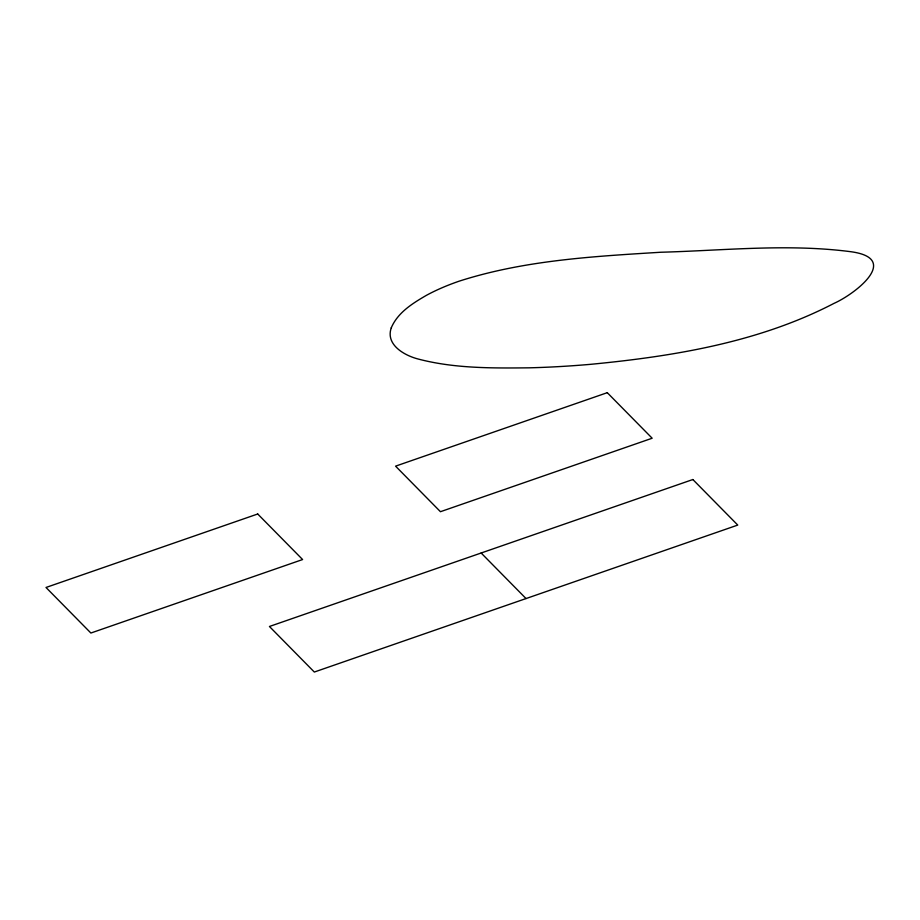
<?xml version="1.0" encoding="UTF-8"?>
<svg xmlns="http://www.w3.org/2000/svg" width="920" height="920" viewBox="0 0 920 920"><rect width="100%" height="100%" fill="white"/><g stroke="black" fill="none" stroke-linecap="round" stroke-linejoin="round"><path stroke-width="1.38" d="M481.148 553.012L526.033 598.563M391.253 327.865C385.308 344.942 404.8 355.683 418.542 359.122C454.526 368.517 492.131 368.207 529.046 367.827A517.442 182.907 -15.1 0 0 590.928 364.297C674.188 356.258 759.138 342.274 834.106 303.324C854.956 294.055 901.082 258.704 851.195 251.758C788.106 243.466 724.212 250.516 660.894 252.241C593.147 256.427 524.25 260.245 459.183 281.163A94.254 33.315 -15.1 0 0 426.546 295.262C412.723 303.255 397.716 312.535 391.253 327.865M257.715 513.992L46 587.477L90.884 633.029L302.611 559.544L257.715 513.992M607.28 392.679L395.565 466.152L440.45 511.704L652.165 438.23L607.28 392.679M692.863 479.527L269.433 626.485L314.318 672.037L737.759 525.078L692.863 479.527"/></g></svg>
